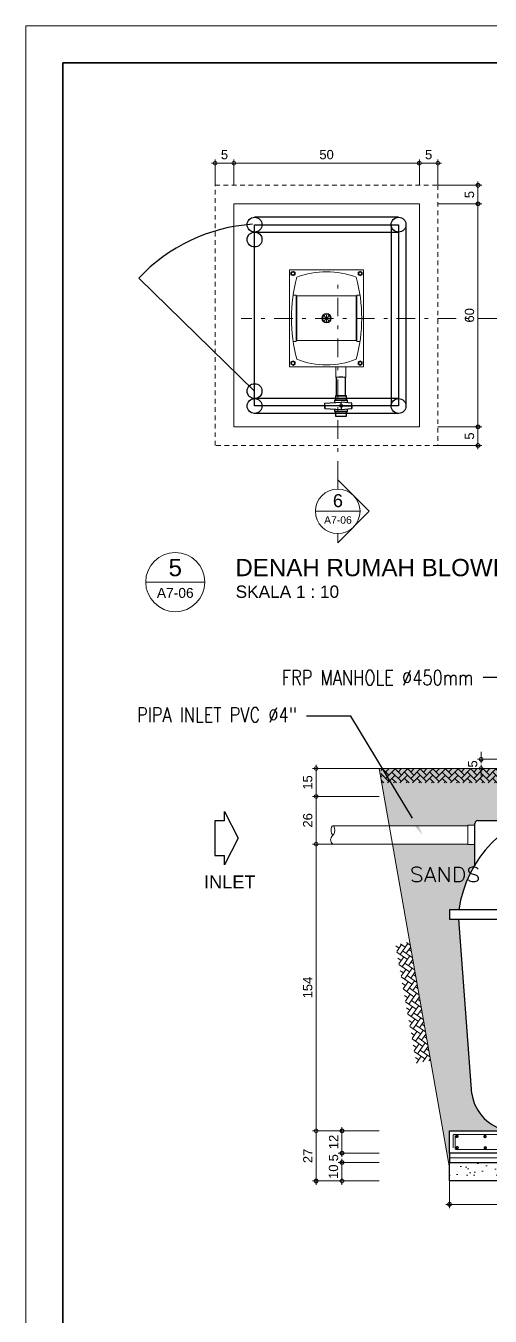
# Model space of a CAD drawing. Header units: millimetres. Extents: x -11 to 1625, y -267 to 180.
# Drawn here: x 827.21 to 839.73, y -136.73 to -102 of the extents above; entities that cross this region are included whole.
import ezdxf
from ezdxf import colors
from ezdxf.entities.mleader import LeaderData, LeaderLine
from ezdxf.enums import TextEntityAlignment as Align
from ezdxf.math import Vec2, Vec3

# ---------------------------------------------------------------- set-up
doc = ezdxf.new("R2010")
doc.units = ezdxf.units.MM
doc.linetypes.add('DASHDOT', pattern=[1, 0.5, -0.25, 0, -0.25])
doc.linetypes.add('HIDDEN', pattern=[0.375, 0.25, -0.125])
for name, color, linetype in [('$RECOVER_961030131422-228', 7, 'Continuous'), ('BALOK DET', 3, 'Continuous'), ('BESI', 10, 'Continuous'), ('PIPA', 152, 'Continuous'), ('TANK', 5, 'Continuous')]:
    doc.layers.add(name, color=color, linetype=linetype)
for name, color, linetype, lineweight in [('ARSIR', 2, 'Continuous', 5), ('ARSIR WARNA', 43, 'Continuous', 0), ('atap', 7, 'Continuous', 20), ('CONCRETE-COVER', 23, 'Continuous', 5), ('GRS KOP', 1, 'Continuous', 35), ('kop', 7, 'Continuous', 20), ('not', 7, 'Continuous', 20), ('PIPE', 4, 'Continuous', 15), ('plat', 3, 'Continuous', 25), ('SANITAIR', 4, 'Continuous', 5), ('TEXT', 7, 'Continuous', 9), ('TEXT KETERANGAN', 7, 'Continuous', 9), ('tul', 41, 'Continuous', 15), ('u', 6, 'Continuous', 20)]:
    doc.layers.add(name, color=color, linetype=linetype, lineweight=lineweight)
doc.styles.add('7', font='SAS_____.PFB', dxfattribs={"height": 200})
doc.styles.add('ATTR', font='romans.shx', dxfattribs={"width": 0.8, "height": 1.735066})
doc.styles.add('BARU', font='complex.shx')
doc.styles.add('S', font='SIMPLEX', dxfattribs={"width": 1.1})
doc.styles.get("Standard").update_dxf_attribs({"font": 'ARIALUNI.TTF'})
doc.linetypes.add('BATTING', pattern='A,0.0001,-0.1,[134,ltypeshp.shx,S=0.1,R=0,X=-0.1,Y=0],-0.2,[134,ltypeshp.shx,S=0.1,R=180,X=0.1,Y=0],-0.1', length=0.4001)
doc.dimstyles.new('SK-10', dxfattribs={"dimtxt": 0.25, "dimasz": 0.1, "dimexe": 0.1, "dimexo": 0, "dimgap": 0.1, "dimtad": 1, "dimdec": 0, "dimlfac": 10, "dimzin": 12, "dimdsep": 46, "dimtxsty": 'Standard', "dimblk": 'BULAT', "dimcen": 0.1, "dimdle": 0.1, "dimclrd": 256, "dimclre": 256, "dimclrt": 256, "dimadec": 0, "dimazin": 3, "dimtfac": 1, "dimtdec": 0, "dimtix": 1, "dimtofl": 0, "dimtmove": 0, "dimatfit": 3, "dimldrblk": 'BULAT', "dimfxl": 0, "dimtolj": 1, "dimtzin": 0, "dimlwd": -1, "dimlwe": -1, "dimarcsym": 0})
doc.dimstyles.new('SK-20', dxfattribs={"dimtxt": 0.25, "dimasz": 0.1, "dimexe": 0.1, "dimexo": 0, "dimgap": 0.1, "dimtad": 1, "dimdec": 0, "dimlfac": 20, "dimzin": 12, "dimdsep": 46, "dimtxsty": 'Standard', "dimblk": 'BULAT', "dimcen": 0.1, "dimdle": 0.1, "dimclrd": 256, "dimclre": 256, "dimclrt": 256, "dimadec": 0, "dimazin": 3, "dimtfac": 1, "dimtdec": 0, "dimtix": 1, "dimtofl": 0, "dimtmove": 0, "dimatfit": 3, "dimldrblk": 'BULAT', "dimfxl": 0, "dimtolj": 1, "dimtzin": 0, "dimlwd": -1, "dimlwe": -1, "dimarcsym": 0})

# ---------------------------------------------------------------- blocks, each defined once
blk = doc.blocks.new('kop')
at = {"layer": 'GRS KOP'}
blk.add_lwpolyline([(1, 54), (83, 54), (83, 1), (1, 1)], close=True, dxfattribs=at)
at = {"layer": 'kop', "color": 7}
for p, q in [((84, 55), (0, 55)), ((0, 55), (0, 0))]:
    blk.add_line(p, q, dxfattribs=at)
at = {"layer": 'kop', "style": 'BARU', "flags": 4}
for p, height in [((73.8, 5.4), 0.35), ((80.303, 5.382), 0.25), ((73.8, 4.9), 0.35), ((80.303, 4.882), 0.25), ((73.8, 4.4), 0.35), ((80.303, 4.382), 0.25)]:
    blk.add_attdef('-', p, '', height=height, dxfattribs=at)
at = {"layer": 'kop', "flags": 4}
for tag, p in [('AR-00', (78.057, 2.648)), ('00', (81.238, 2.647))]:
    blk.add_attdef(tag, text='', height=0.35, dxfattribs=at).set_placement(p, align=Align.MIDDLE)
blk = doc.blocks.new('BULAT')
for p, q in [((-1, 0), (1, 0)), ((0, -1), (0, 1))]:
    blk.add_line(p, q)
blk.add_circle((0, 0), 0.5)
blk = doc.blocks.new('*D1031')
at = {"layer": 'Defpoints', "color": 0}
for p in [(835.733, -132.593), (836.735, -132.593), (836.735, -133.093)]:
    blk.add_point(p, dxfattribs=at)
at = {"layer": 'u'}
for p, q in [((836.735, -132.593), (835.633, -132.593)), ((835.733, -132.993), (835.733, -132.693)), ((836.735, -133.093), (835.633, -133.093))]:
    blk.add_line(p, q, dxfattribs=at)
at = {"layer": 'u', "xscale": 0.1, "yscale": 0.1, "zscale": 0.1}
for p, rotation in [((835.733, -132.593), 90), ((835.733, -133.093), 270)]:
    blk.add_blockref('BULAT', p, dxfattribs=dict(at, rotation=rotation))
at = {"layer": 'u', "insert": (835.505, -132.843), "char_height": 0.25, "attachment_point": 5, "rotation": 90}
blk.add_mtext('\\A1;10', dxfattribs=at)
blk = doc.blocks.new('*D1032')
at = {"layer": 'Defpoints', "color": 0}
for p in [(835.733, -132.343), (836.735, -132.343), (836.735, -132.593)]:
    blk.add_point(p, dxfattribs=at)
at = {"layer": 'u'}
for p, q in [((835.733, -132.243), (835.733, -132.143)), ((836.735, -132.343), (835.633, -132.343)), ((836.735, -132.593), (835.633, -132.593)), ((835.733, -132.693), (835.733, -132.793))]:
    blk.add_line(p, q, dxfattribs=at)
at = {"layer": 'u', "xscale": 0.1, "yscale": 0.1, "zscale": 0.1}
for p, rotation in [((835.733, -132.343), 270), ((835.733, -132.593), 90)]:
    blk.add_blockref('BULAT', p, dxfattribs=dict(at, rotation=rotation))
at = {"layer": 'u', "insert": (835.506, -132.468), "char_height": 0.25, "attachment_point": 5, "rotation": 90}
blk.add_mtext('\\A1;5', dxfattribs=at)
blk = doc.blocks.new('*D1033')
at = {"layer": 'Defpoints', "color": 0}
for p in [(835.733, -131.743), (836.735, -131.743), (836.735, -132.343)]:
    blk.add_point(p, dxfattribs=at)
at = {"layer": 'u'}
for p, q in [((836.735, -131.743), (835.633, -131.743)), ((835.733, -132.243), (835.733, -131.843)), ((836.735, -132.343), (835.633, -132.343))]:
    blk.add_line(p, q, dxfattribs=at)
at = {"layer": 'u', "xscale": 0.1, "yscale": 0.1, "zscale": 0.1}
for p, rotation in [((835.733, -131.743), 90), ((835.733, -132.343), 270)]:
    blk.add_blockref('BULAT', p, dxfattribs=dict(at, rotation=rotation))
at = {"layer": 'u', "insert": (835.507, -132.043), "char_height": 0.25, "attachment_point": 5, "rotation": 90}
blk.add_mtext('\\A1;12', dxfattribs=at)
blk = doc.blocks.new('*D1034')
at = {"layer": 'Defpoints', "color": 0}
for p in [(835.039, -131.743), (836.735, -131.743), (836.735, -133.093)]:
    blk.add_point(p, dxfattribs=at)
at = {"layer": 'u'}
for p, q in [((836.735, -131.743), (834.939, -131.743)), ((835.039, -132.993), (835.039, -131.843)), ((836.735, -133.093), (834.939, -133.093))]:
    blk.add_line(p, q, dxfattribs=at)
at = {"layer": 'u', "xscale": 0.1, "yscale": 0.1, "zscale": 0.1}
for p, rotation in [((835.039, -131.743), 90), ((835.039, -133.093), 270)]:
    blk.add_blockref('BULAT', p, dxfattribs=dict(at, rotation=rotation))
at = {"layer": 'u', "insert": (834.813, -132.418), "char_height": 0.25, "attachment_point": 5, "rotation": 90}
blk.add_mtext('\\A1;27', dxfattribs=at)
blk = doc.blocks.new('*D1035')
at = {"layer": 'Defpoints', "color": 0}
for p in [(838.631, -132.942), (855.631, -132.942), (855.631, -133.722)]:
    blk.add_point(p, dxfattribs=at)
at = {"layer": 'u'}
for p, q in [((838.631, -132.942), (838.631, -133.822)), ((855.631, -132.942), (855.631, -133.822)), ((838.731, -133.722), (855.531, -133.722))]:
    blk.add_line(p, q, dxfattribs=at)
at = {"layer": 'u', "xscale": 0.1, "yscale": 0.1, "zscale": 0.1, "rotation": 180}
blk.add_blockref('BULAT', (838.631, -133.722), dxfattribs=at)
at = {"layer": 'u', "xscale": 0.1, "yscale": 0.1, "zscale": 0.1}
blk.add_blockref('BULAT', (855.631, -133.722), dxfattribs=at)
at = {"layer": 'u', "insert": (847.131, -133.495), "char_height": 0.25, "attachment_point": 5}
blk.add_mtext('\\A1;340', dxfattribs=at)
blk = doc.blocks.new('*D1036')
at = {"layer": 'Defpoints', "color": 0}
for p in [(835.039, -124.03), (836.735, -124.03), (836.735, -131.743)]:
    blk.add_point(p, dxfattribs=at)
at = {"layer": 'u'}
for p, q in [((836.735, -124.03), (834.939, -124.03)), ((835.039, -131.643), (835.039, -124.13)), ((836.735, -131.743), (834.939, -131.743))]:
    blk.add_line(p, q, dxfattribs=at)
at = {"layer": 'u', "xscale": 0.1, "yscale": 0.1, "zscale": 0.1}
for p, rotation in [((835.039, -124.03), 90), ((835.039, -131.743), 270)]:
    blk.add_blockref('BULAT', p, dxfattribs=dict(at, rotation=rotation))
at = {"layer": 'u', "insert": (834.811, -127.887), "char_height": 0.25, "attachment_point": 5, "rotation": 90}
blk.add_mtext('\\A1;154', dxfattribs=at)
blk = doc.blocks.new('*D1037')
at = {"layer": 'Defpoints', "color": 0}
for p in [(835.039, -122.741), (836.735, -122.741), (836.735, -124.03)]:
    blk.add_point(p, dxfattribs=at)
at = {"layer": 'u'}
for p, q in [((836.735, -122.741), (834.939, -122.741)), ((835.039, -123.93), (835.039, -122.841)), ((836.735, -124.03), (834.939, -124.03))]:
    blk.add_line(p, q, dxfattribs=at)
at = {"layer": 'u', "xscale": 0.1, "yscale": 0.1, "zscale": 0.1}
for p, rotation in [((835.039, -122.741), 90), ((835.039, -124.03), 270)]:
    blk.add_blockref('BULAT', p, dxfattribs=dict(at, rotation=rotation))
at = {"layer": 'u', "insert": (834.811, -123.386), "char_height": 0.25, "attachment_point": 5, "rotation": 90}
blk.add_mtext('\\A1;26', dxfattribs=at)
blk = doc.blocks.new('*D1038')
at = {"layer": 'Defpoints', "color": 0}
for p in [(835.039, -121.993), (836.735, -121.993), (836.735, -122.741)]:
    blk.add_point(p, dxfattribs=at)
at = {"layer": 'u'}
for p, q in [((836.735, -121.993), (834.939, -121.993)), ((835.039, -122.641), (835.039, -122.093)), ((836.735, -122.741), (834.939, -122.741))]:
    blk.add_line(p, q, dxfattribs=at)
at = {"layer": 'u', "xscale": 0.1, "yscale": 0.1, "zscale": 0.1}
for p, rotation in [((835.039, -121.993), 90), ((835.039, -122.741), 270)]:
    blk.add_blockref('BULAT', p, dxfattribs=dict(at, rotation=rotation))
at = {"layer": 'u', "insert": (834.811, -122.367), "char_height": 0.25, "attachment_point": 5, "rotation": 90}
blk.add_mtext('\\A1;15', dxfattribs=at)
blk = doc.blocks.new('*D1039')
at = {"layer": 'Defpoints', "color": 0}
for p in [(839.482, -121.743), (840.255, -121.743), (840.255, -121.993)]:
    blk.add_point(p, dxfattribs=at)
at = {"layer": 'u'}
for p, q in [((839.482, -121.643), (839.482, -121.543)), ((840.255, -121.743), (839.382, -121.743)), ((840.255, -121.993), (839.382, -121.993)), ((839.482, -122.093), (839.482, -122.193))]:
    blk.add_line(p, q, dxfattribs=at)
at = {"layer": 'u', "xscale": 0.1, "yscale": 0.1, "zscale": 0.1}
for p, rotation in [((839.482, -121.743), 270), ((839.482, -121.993), 90)]:
    blk.add_blockref('BULAT', p, dxfattribs=dict(at, rotation=rotation))
at = {"layer": 'u', "insert": (839.255, -121.868), "char_height": 0.25, "attachment_point": 5, "rotation": 90}
blk.add_mtext('\\A1;5', dxfattribs=at)
blk = doc.blocks.new('Ndtpd')
blk.add_line((0.747, 0), (-0.747, 0))
blk.add_circle((0, 0), 0.747)
at = {"flags": 4}
for tag, height, p in [('NO', 0.5, (0, 0.148)), ('NOLBR', 0.3, (0, -0.398))]:
    blk.add_attdef(tag, text='', height=height, dxfattribs=at).set_placement(p, align=Align.CENTER)
for tag, p, height in [('NDTPD', (1.516, 0.148), 0.5), ('SKALA', (1.523, -0.398), 0.3)]:
    blk.add_attdef(tag, p, '', height=height, dxfattribs=at)
blk = doc.blocks.new('*D1066')
at = {"layer": 'Defpoints', "color": 0}
for p in [(832.818, -105.695), (832.818, -106.293), (837.818, -106.293)]:
    blk.add_point(p, dxfattribs=at)
at = {"layer": 'u'}
for p, q in [((832.818, -106.293), (832.818, -105.595)), ((837.718, -105.695), (832.918, -105.695)), ((837.818, -106.293), (837.818, -105.595))]:
    blk.add_line(p, q, dxfattribs=at)
at = {"layer": 'u', "xscale": 0.1, "yscale": 0.1, "zscale": 0.1, "rotation": 180}
blk.add_blockref('BULAT', (832.818, -105.695), dxfattribs=at)
at = {"layer": 'u', "xscale": 0.1, "yscale": 0.1, "zscale": 0.1}
blk.add_blockref('BULAT', (837.818, -105.695), dxfattribs=at)
at = {"layer": 'u', "insert": (835.318, -105.468), "char_height": 0.25, "attachment_point": 5}
blk.add_mtext('\\A1;50', dxfattribs=at)
blk = doc.blocks.new('*D1067')
at = {"layer": 'Defpoints', "color": 0}
for p in [(838.318, -106.793), (838.318, -112.793), (839.397, -112.793)]:
    blk.add_point(p, dxfattribs=at)
at = {"layer": 'u'}
for p, q in [((838.318, -106.793), (839.497, -106.793)), ((839.397, -106.893), (839.397, -112.693)), ((838.318, -112.793), (839.497, -112.793))]:
    blk.add_line(p, q, dxfattribs=at)
at = {"layer": 'u', "xscale": 0.1, "yscale": 0.1, "zscale": 0.1}
for p, rotation in [((839.397, -106.793), 90), ((839.397, -112.793), 270)]:
    blk.add_blockref('BULAT', p, dxfattribs=dict(at, rotation=rotation))
at = {"layer": 'u', "insert": (839.169, -109.793), "char_height": 0.25, "attachment_point": 5, "rotation": 90}
blk.add_mtext('\\A1;60', dxfattribs=at)
blk = doc.blocks.new('*D1079')
at = {"layer": 'Defpoints', "color": 0}
for p in [(838.318, -105.695), (837.818, -106.293), (838.318, -106.293)]:
    blk.add_point(p, dxfattribs=at)
at = {"layer": 'u'}
for p, q in [((837.818, -106.293), (837.818, -105.595)), ((837.918, -105.695), (838.218, -105.695)), ((838.318, -106.293), (838.318, -105.595))]:
    blk.add_line(p, q, dxfattribs=at)
at = {"layer": 'u', "xscale": 0.1, "yscale": 0.1, "zscale": 0.1, "rotation": 180}
blk.add_blockref('BULAT', (837.818, -105.695), dxfattribs=at)
at = {"layer": 'u', "xscale": 0.1, "yscale": 0.1, "zscale": 0.1}
blk.add_blockref('BULAT', (838.318, -105.695), dxfattribs=at)
at = {"layer": 'u', "insert": (838.068, -105.468), "char_height": 0.25, "attachment_point": 5}
blk.add_mtext('\\A1;5', dxfattribs=at)
blk = doc.blocks.new('*D1080')
at = {"layer": 'Defpoints', "color": 0}
for p in [(832.318, -105.695), (832.318, -106.293), (832.818, -106.293)]:
    blk.add_point(p, dxfattribs=at)
at = {"layer": 'u'}
for p, q in [((832.318, -106.293), (832.318, -105.595)), ((832.718, -105.695), (832.418, -105.695)), ((832.818, -106.293), (832.818, -105.595))]:
    blk.add_line(p, q, dxfattribs=at)
at = {"layer": 'u', "xscale": 0.1, "yscale": 0.1, "zscale": 0.1, "rotation": 180}
blk.add_blockref('BULAT', (832.318, -105.695), dxfattribs=at)
at = {"layer": 'u', "xscale": 0.1, "yscale": 0.1, "zscale": 0.1}
blk.add_blockref('BULAT', (832.818, -105.695), dxfattribs=at)
at = {"layer": 'u', "insert": (832.568, -105.468), "char_height": 0.25, "attachment_point": 5}
blk.add_mtext('\\A1;5', dxfattribs=at)
blk = doc.blocks.new('*D1081')
at = {"layer": 'Defpoints', "color": 0}
for p in [(838.318, -106.293), (838.318, -106.793), (839.397, -106.793)]:
    blk.add_point(p, dxfattribs=at)
at = {"layer": 'u'}
for p, q in [((838.318, -106.293), (839.497, -106.293)), ((839.397, -106.393), (839.397, -106.693)), ((838.318, -106.793), (839.497, -106.793))]:
    blk.add_line(p, q, dxfattribs=at)
at = {"layer": 'u', "xscale": 0.1, "yscale": 0.1, "zscale": 0.1}
for p, rotation in [((839.397, -106.293), 90), ((839.397, -106.793), 270)]:
    blk.add_blockref('BULAT', p, dxfattribs=dict(at, rotation=rotation))
at = {"layer": 'u', "insert": (839.169, -106.543), "char_height": 0.25, "attachment_point": 5, "rotation": 90}
blk.add_mtext('\\A1;5', dxfattribs=at)
blk = doc.blocks.new('*D1082')
at = {"layer": 'Defpoints', "color": 0}
for p in [(838.318, -112.793), (838.318, -113.293), (839.397, -113.293)]:
    blk.add_point(p, dxfattribs=at)
at = {"layer": 'u'}
for p, q in [((838.318, -112.793), (839.497, -112.793)), ((839.397, -112.893), (839.397, -113.193)), ((838.318, -113.293), (839.497, -113.293))]:
    blk.add_line(p, q, dxfattribs=at)
at = {"layer": 'u', "xscale": 0.1, "yscale": 0.1, "zscale": 0.1}
for p, rotation in [((839.397, -112.793), 90), ((839.397, -113.293), 270)]:
    blk.add_blockref('BULAT', p, dxfattribs=dict(at, rotation=rotation))
at = {"layer": 'u', "insert": (839.169, -113.043), "char_height": 0.25, "attachment_point": 5, "rotation": 90}
blk.add_mtext('\\A1;5', dxfattribs=at)
blk = doc.blocks.new('Npkn')
for p, q in [((0, 0.849), (0.849, 0)), ((0, 0.849), (0, 0.6)), ((0.6, 0), (-0.6, 0)), ((0, -0.849), (0.849, 0)), ((0, -0.6), (0, -0.849))]:
    blk.add_line(p, q)
blk.add_circle((0, 0), 0.6)
at = {"color": 5, "style": 'S', "width": 0.75, "flags": 4}
blk.add_attdef('NO', text='', height=0.3, dxfattribs=at).set_placement((0.005, 0.113), align=Align.CENTER)
at = {"style": 'S', "width": 0.75, "flags": 4}
blk.add_attdef('NOLBR', text='', height=0.2, dxfattribs=at).set_placement((0.005, -0.334), align=Align.CENTER)

msp = doc.modelspace()

# ---------------------------------------------------------------- hatches: boundary and pattern name
at = {"layer": 'ARSIR WARNA'}
h = msp.add_hatch(dxfattribs=at)
h.set_pattern_fill('AR-SAND', color=256, scale=0.01, style=0)
h.set_pattern_definition([(37.5, (-4.61285, -146.54818), (-0.01600031, 0.48941324), [0, -0.38608, 0, -0.4318, 0, -0.41275]), (7.5, (-4.61285, -146.5482), (0.4495233, 0.7168251), [0, -0.20828, 0, -0.34798, 0, -0.13335]), (327.5, (-4.92527, -146.54818), (0.79099237, 0.00143718), [0, -0.127, 0, -0.4572, 0, -0.5969]), (317.5, (-4.9253, -146.5482), (0.76355645, 0.2229293), [0, -0.0635, 0, -0.29972, 0, -0.3429])])
h.paths.add_polyline_path([(840.2551476, -121.9933769), (836.7350737, -121.9934077), (837.0060667, -123.5302857), (839.1237093, -123.5302857), (839.1237093, -123.5176535), (839.3150541, -123.5176535), (839.3150541, -123.4683561, -0.4419456033), (839.3900541, -123.3933561), (840.5498858, -123.3933561, -0.0773210812), (841.5051476, -123.0433561), (841.2551476, -123.0433561), (840.2551476, -123.0433561)])
h.paths.add_polyline_path([(839.3150541, -124.5857332), (839.3150541, -124.0388395), (839.1237093, -124.0388395), (839.1237093, -124.0302857), (837.0942302, -124.0302857), (838.6305796, -132.7433561), (838.6305796, -132.2433561), (838.6305796, -131.7433561), (840.2334937, -131.7433561, -0.3309126337), (839.2305796, -130.7433561), (838.8805796, -126.0433561), (838.6305796, -126.0433561), (838.6305796, -125.7933561), (838.8805796, -125.7933561, -0.0978899912)])
h.paths.add_polyline_path([(848.3150541, -124.5856975), (848.3150541, -124.1888395), (848.1237093, -124.1888395), (848.1237093, -124.1802857), (846.1374499, -124.1802857), (846.1374499, -124.1888395), (845.9461051, -124.1888395), (845.9461051, -124.5856975, -0.0979062404), (846.3805796, -125.7933561), (846.6305796, -125.7933561), (846.6305796, -126.0433561), (846.3805796, -126.0433561), (846.0305796, -130.7433561, -0.3309126337), (845.0276655, -131.7433561), (849.2334937, -131.7433561, -0.3309126337), (848.2305796, -130.7433561), (847.8805796, -126.0433561), (847.6305796, -126.0433561), (847.6305796, -125.7933561), (847.8805796, -125.7933561, -0.0979062404)])
h.paths.add_polyline_path([(848.3150541, -123.4683561, -0.4419456033), (848.3900541, -123.3933561), (849.5500247, -123.3933561, -0.0536291194), (850.2023542, -123.1188908), (844.058805, -123.1188908, -0.0536291194), (844.7111345, -123.3933561), (845.8711051, -123.3933561, -0.4419456033), (845.9461051, -123.4683561), (845.9461051, -123.6676535), (846.1374499, -123.6676535), (846.1374499, -123.6802857), (848.1237093, -123.6802857), (848.1237093, -123.6676535), (848.3150541, -123.6676535)])
h.paths.add_polyline_path([(849.2560126, -121.9933561), (845.0051466, -121.9933831), (845.0051466, -122.8702658), (849.2560126, -122.8702658)])
h.paths.add_polyline_path([(855.3968711, -121.9933561), (854.0060116, -121.9933561), (854.0060116, -122.8700695), (855.2160795, -122.8700695), (855.2160795, -122.8644754), (855.3118256, -122.8644754), (855.3118256, -122.8700695), (855.3967735, -122.8700695), (855.3967735, -122.7923528), (855.3922567, -122.7923528), (855.3922567, -122.6954854), (855.3968711, -122.6954854)])
h.paths.add_polyline_path([(857.5260946, -121.9933561), (855.6454961, -121.9933561), (855.6454961, -122.6954854), (855.6499154, -122.6954854), (855.6499154, -122.7923528), (855.3967735, -122.7923528), (855.3967735, -122.8700695), (855.3118256, -122.8700695), (855.3118256, -123.1242885), (855.2160795, -123.1242885), (855.2160795, -123.1186945), (853.058618, -123.1186945, -0.0536504505), (853.7112735, -123.3933561), (854.8711051, -123.3933561, -0.4419456033), (854.9461051, -123.4683561), (854.9461051, -123.7676535), (855.1374499, -123.7676535), (855.1374499, -123.7802857), (857.2110107, -123.7802857)])
h.paths.add_polyline_path([(857.1228472, -124.2802857), (855.1374499, -124.2802857), (855.1374499, -124.2888395), (854.9461051, -124.2888395), (854.9461051, -124.5857332, -0.0978899912), (855.3805796, -125.7933561), (855.6305796, -125.7933561), (855.6305796, -126.0433561), (855.3805796, -126.0433561), (855.0305796, -130.7433561, -0.3309126337), (854.0276655, -131.7433561), (855.6305796, -131.7433561), (855.6305796, -132.2433561), (855.6305796, -132.7433561)])
h.paths.add_polyline_path([(837.709491, -131.7183561), (838.5737767, -131.7183561), (838.5737767, -132.1683561), (837.709491, -132.1683561)], flags=25)
h.paths.add_polyline_path([(837.4954599, -124.5821481), (838.7514123, -124.5821481), (838.7514123, -124.9571481), (837.4954599, -124.9571481)], flags=24)
h = msp.add_hatch(dxfattribs=at)
h.set_pattern_fill('AR-HBONE', color=256, scale=0.03, style=0)
h.set_pattern_definition([(135.0005, (1162.1481, -35.95721), (-1.485e-06, 0.169705627), [0.36, -0.12]), (45.0005, (1162.06324, -35.87236), (-1.485e-06, 0.169705627), [0.36, -0.12])])
h.paths.add_polyline_path([(836.7818511, -121.9934073), (840.0221293, -121.9933789), (840.0221327, -122.3778561), (836.7818544, -122.3778844)])
h = msp.add_hatch(dxfattribs=at)
h.set_pattern_fill('AR-HBONE', color=256, scale=0.03, angle=80, style=0)
h.set_pattern_definition([(55, (1139.31036, 14.14422), (0.167127418, 0.029469073), [0.36, -0.12]), (325, (1139.37919, 14.24252), (0.167127418, 0.029469073), [0.36, -0.12])])
h.paths.add_polyline_path([(837.5526656, -126.6623088), (838.115334, -129.8533599), (837.7366979, -129.9201237), (837.1740295, -126.7290726)])
h = msp.add_hatch(dxfattribs=at)
h.set_pattern_fill('AR-SAND', color=256, scale=0.01, style=0)
h.set_pattern_definition([(37.5, (838.63066, -132.94245), (-0.016, 0.489413), [0, -0.38608, 0, -0.4318, 0, -0.41275]), (7.5, (838.63066, -132.94245), (0.449523, 0.716825), [0, -0.20828, 0, -0.34798, 0, -0.13335]), (327.5, (838.31824, -132.94245), (0.790992, 0.001437), [0, -0.127, 0, -0.4572, 0, -0.5969]), (317.5, (838.31824, -132.94245), (0.763556, 0.22293), [0, -0.0635, 0, -0.29972, 0, -0.3429])])
h.paths.add_polyline_path([(855.6308191, -132.5433561), (838.6306594, -132.5433561), (838.6306594, -132.9424506), (855.6308191, -132.9424506)])

# ---------------------------------------------------------------- linework, layer by layer
at = {"color": 7}
for points in [[(832.5676788, -123.3982607), (832.5676788, -123.1498712), (832.9382164, -123.8653785), (832.9382164, -123.8653785), (832.5676788, -124.5808858), (832.5676788, -124.3324962)], [(832.5676788, -123.3982607), (832.3030087, -123.3982607), (832.3030087, -124.3324962), (832.5676788, -124.3324962)]]:
    msp.add_lwpolyline(points, dxfattribs=at)
at = {"layer": 'ARSIR', "color": 1, "linetype": 'BATTING', "ltscale": 0.25}
msp.add_line((838.6305796, -132.4683561), (855.6305796, -132.4683561), dxfattribs=at)
at = {"layer": 'atap', "linetype": 'HIDDEN', "ltscale": 0.5}
msp.add_lwpolyline([(832.3175536, -113.2925906), (832.3175536, -106.2925906), (838.3175536, -106.2925906), (838.3175536, -113.2925906)], close=True, dxfattribs=at)
at = {"layer": 'BALOK DET', "color": 4, "const_width": 0.04, "flags": 128}
for points in [[(838.857446, -131.891512, 1), (838.807446, -131.891512, 1)], [(839.611946, -131.8960232, 1), (839.561946, -131.8960232, 1)], [(838.862446, -132.196012, 1), (838.812446, -132.196012, 1)], [(839.616946, -132.2005232, 1), (839.566946, -132.2005232, 1)]]:
    msp.add_lwpolyline(points, format="xyb", close=True, dxfattribs=at)
at = {"layer": 'BESI'}
for points in [[(837.2575536, -107.1525906), (833.3775536, -107.1525906)], [(833.3775536, -107.5525906), (837.2575536, -107.5525906)], [(837.0575536, -107.3525906), (837.0575536, -112.2325906)], [(837.4575536, -107.3525906), (837.4575536, -112.2325906)], [(830.2556867, -108.7937107), (833.3775536, -111.8325906)], [(837.2575536, -112.0325906), (833.3775536, -112.0325906)], [(837.2575536, -112.4325906), (833.3775536, -112.4325906)]]:
    msp.add_lwpolyline(points, dxfattribs=at)
msp.add_lwpolyline([(833.3775536, -112.2325906), (833.3775536, -107.3525906), (837.2575536, -107.3525906), (837.2575536, -112.2325906)], close=True, dxfattribs=at)
for centre in [(833.3775536, -107.3525906), (837.2575536, -107.3525906), (833.3775536, -107.7525906), (833.3775536, -111.8325906), (833.3775536, -112.2325906), (837.2575536, -112.2325906)]:
    msp.add_circle(centre, 0.2, dxfattribs=at)
msp.add_arc((833.6378104, -111.9738321), 4.6424059, 93.94401376, 136.76315109, dxfattribs=at)
at = {"layer": 'CONCRETE-COVER'}
for p, q in [((840.2551182, -121.9933769), (836.198755, -121.9934124)), ((838.6305796, -132.7433561), (836.7350646, -121.9933561))]:
    msp.add_line(p, q, dxfattribs=at)
at = {"layer": 'not', "linetype": 'DASHDOT'}
for p, q in [((835.6190071, -114.2190454), (835.6190071, -108.9142501)), ((839.9062386, -109.8811552), (833.0135336, -109.8811552))]:
    msp.add_line(p, q, dxfattribs=at)
at = {"layer": 'PIPA', "lineweight": 9}
for p, q in [((835.5645766, -111.1903413, 13.9158062), (835.5645766, -111.4651526, 13.9158062)), ((835.8382338, -111.1903413, 13.9158062), (835.8382338, -111.4651526, 13.9158062))]:
    msp.add_line(p, q, dxfattribs=at)
at = {"layer": 'PIPA'}
for p, q in [((835.5791105, -111.4591805, 13.9158062), (835.5789069, -111.9557431, 13.9158062)), ((835.8221249, -111.4588746, 13.9158062), (835.8221249, -111.9557431, 13.9158062))]:
    msp.add_line(p, q, dxfattribs=at)
at = {"layer": 'PIPA', "ltscale": 20}
for p, q in [((835.2738884, -112.1571315, 13.7037754), (835.7072457, -112.128241, 13.7037754)), ((835.2738884, -112.301584, 13.7037754), (835.2738884, -112.1571315, 13.7037754)), ((835.5620305, -111.9557431, 13.7037754), (835.855432, -111.9557431, 13.7037754)), ((835.7072457, -112.1938015, 13.7037754), (835.7072457, -112.128241, 13.7037754)), ((835.9961506, -112.1571315, 13.7037754), (835.7072457, -112.128241, 13.7037754)), ((835.9961506, -112.301584, 13.7037754), (835.9961506, -112.1571315, 13.7037754)), ((835.6716895, -112.2293577, 13.7037754), (835.2738884, -112.2293577, 13.7037754)), ((835.2738884, -112.2293577, 13.7037754), (835.2738884, -112.301584, 13.7037754)), ((835.2738884, -112.301584, 13.7037754), (835.7072457, -112.3304745, 13.7037754)), ((835.7072457, -112.264914, 13.7037754), (835.7072457, -112.3304745, 13.7037754)), ((835.7072457, -112.3304745, 13.7037754), (835.9961506, -112.301584, 13.7037754)), ((835.742802, -112.2293577, 13.7037754), (835.9961506, -112.2293577, 13.7037754)), ((835.9961506, -112.2293577, 13.7037754), (835.9961506, -112.301584, 13.7037754))]:
    msp.add_line(p, q, dxfattribs=at)
at = {"layer": 'PIPA', "color": 4, "lineweight": 9, "elevation": 13.9158062}
msp.add_lwpolyline([(835.5645766, -111.1903413, -0.3457696864), (835.5672061, -111.1869937, -0.0346445631), (835.6046528, -111.1805684, -0.0147143836), (835.6447886, -111.1777042, -0.0104542221), (835.7014052, -111.1765203, -0.0104542221), (835.7580218, -111.1777042, -0.0147143836), (835.7981576, -111.1805684, -0.0346445631), (835.8356044, -111.1869937, -0.3457696864), (835.8382338, -111.1903413, -0.3457696864)], format="xyb", dxfattribs=at)
at = {"layer": 'PIPA', "lineweight": 9, "elevation": 13.9158062}
for points in [[(835.5645766, -111.1903413, -0.3457696864), (835.5672061, -111.1869937, -0.0346445631), (835.6046528, -111.1805684, -0.0147143836), (835.6447886, -111.1777042, -0.0104542221), (835.7014052, -111.1765203, -0.0104542221), (835.7580218, -111.1777042, -0.0147143836), (835.7981576, -111.1805684, -0.0346445631), (835.8356044, -111.1869937, -0.3457696864), (835.8382338, -111.1903413, -0.3457696864)], [(835.5645766, -111.4651526, -0.3457696864), (835.5672061, -111.4618049, -0.0346445631), (835.6046528, -111.4553796, -0.0147143836), (835.6447886, -111.4525154, -0.0104542221), (835.7014052, -111.4513315, -0.0104542221), (835.7580218, -111.4525154, -0.0147143836), (835.7981576, -111.4553796, -0.0346445631), (835.8356044, -111.4618049, -0.3457696864), (835.8382338, -111.4651526, -0.3457696864)], [(835.5645766, -111.4651526, -0.3457696864), (835.5672061, -111.4618049, -0.0346445631), (835.6046528, -111.4553796, -0.0147143836), (835.6447886, -111.4525154, -0.0104542221), (835.7014052, -111.4513315, -0.0104542221), (835.7580218, -111.4525154, -0.0147143836), (835.7981576, -111.4553796, -0.0346445631), (835.8356044, -111.4618049, -0.3457696864), (835.8382338, -111.4651526, -0.3457696864)], [(835.5645766, -111.4651526, 0.3457696864), (835.5672061, -111.4685003, 0.0110991234), (835.5791056, -111.4711237, 0.0147143836)], [(835.5791084, -111.4642741, -0.0244487794), (835.6051548, -111.4603494, -0.0147143836), (835.6449974, -111.4575061, -0.0104542221), (835.7014052, -111.4563266, -0.0104542221), (835.757813, -111.4575061, -0.0147143836), (835.7976556, -111.4603494, -0.0229565835), (835.8221249, -111.4639618, -0.0229565835)], [(835.8221249, -111.4714306, 0.0125651209), (835.8356044, -111.4685003, 0.3457696864), (835.8382338, -111.4651526, 0.3457696864)], [(835.8271992, -111.4704107, 0.0078507101), (835.8356044, -111.4685003, 0.3457696864), (835.8382338, -111.4651526, 0.3457696864)]]:
    msp.add_lwpolyline(points, format="xyb", dxfattribs=at)
at = {"layer": 'PIPA', "ltscale": 3, "elevation": 13.7037754}
for points in [[(835.8824719, -112.1457636), (835.8824719, -112.0807642), (835.5320196, -112.0807642), (835.5320196, -112.1399228)], [(835.5320196, -112.3187927), (835.5320196, -112.3779512), (835.8824719, -112.3779512), (835.8824719, -112.3129518)]]:
    msp.add_lwpolyline(points, dxfattribs=at)
for points in [[(835.855432, -111.9557431), (835.5620305, -111.9557431), (835.5620305, -112.0807642), (835.855432, -112.0807642)], [(835.855432, -112.3779512), (835.5620305, -112.3779512), (835.5620305, -112.5029723), (835.855432, -112.5029723)]]:
    msp.add_lwpolyline(points, close=True, dxfattribs=at)
at = {"layer": 'PIPA', "ltscale": 20}
msp.add_circle((835.7072457, -112.2293577, 13.7037754), 0.0355562, dxfattribs=at)
at = {"layer": 'PIPE'}
for p, q in [((839.1221525, -123.5302857), (835.4910714, -123.5302857)), ((839.1221525, -124.0302857), (835.4852515, -124.0302857))]:
    msp.add_line(p, q, dxfattribs=at)
msp.add_lwpolyline([(839.1237093, -123.5176535), (839.3150541, -123.5176535), (839.3150541, -124.0388395), (839.1237093, -124.0388395)], close=True, dxfattribs=at)
at = {"layer": 'PIPE', "ltscale": 3}
msp.add_spline([(835.4852515, -124.0302857), (835.4249998, -123.9083096), (835.4808422, -123.796713), (835.535798, -123.713015), (835.4852515, -123.5302857), (835.4389613, -123.6502426), (835.4878248, -123.7897378)], degree=3, dxfattribs=at)
at = {"layer": 'plat', "color": 3}
for points in [[(838.6305796, -131.7433561), (855.6305796, -131.7433561), (855.6305796, -132.3433561), (838.6305796, -132.3433561)], [(838.6305796, -132.3433561), (838.6305796, -132.5933561), (855.6308191, -132.5933561), (855.6308191, -132.3433561)], [(855.6308191, -133.0933561), (838.6306594, -133.0933561), (838.6306594, -132.5933561), (855.6308191, -132.5933561)]]:
    msp.add_lwpolyline(points, close=True, dxfattribs=at)
at = {"layer": 'SANITAIR', "color": 4, "lineweight": 9, "ltscale": 3}
for p, q in [((834.4999928, -109.2506356, 13.9158062), (834.4167846, -109.2506356, 13.9158062)), ((836.1351143, -109.2506356, 13.9158062), (836.2183225, -109.2506356, 13.9158062)), ((835.2122236, -109.8725837, 13.9158062), (835.3075221, -109.8725837, 13.9158062)), ((835.2430741, -109.7981042, 13.9158062), (835.3104603, -109.8654904, 13.9158062)), ((835.3104603, -109.8796769, 13.9158062), (835.2430741, -109.9470631, 13.9158062)), ((835.3175536, -109.8625522, 13.9158062), (835.3175536, -109.7672537, 13.9158062)), ((835.3175536, -109.8826151, 13.9158062), (835.3175536, -109.9779136, 13.9158062)), ((835.392033, -109.7981042, 13.9158062), (835.3246468, -109.8654904, 13.9158062)), ((835.3246468, -109.8796769, 13.9158062), (835.392033, -109.9470631, 13.9158062)), ((835.4228835, -109.8725837, 13.9158062), (835.327585, -109.8725837, 13.9158062)), ((834.4999928, -110.4945317, 13.9158062), (834.4167846, -110.4945317, 13.9158062)), ((836.1351143, -110.4945317, 13.9158062), (836.2183225, -110.4945317, 13.9158062))]:
    msp.add_line(p, q, dxfattribs=at)
at = {"layer": 'SANITAIR', "color": 4, "lineweight": 9, "ltscale": 3, "elevation": 13.9158062}
for points in [[(836.3156798, -111.1766683), (836.3156798, -108.568499), (834.3194273, -108.568499), (834.3194273, -111.1766683)], [(834.469938, -108.634905), (834.4143382, -108.6028045), (834.3587384, -108.634905), (834.3587384, -108.6991061), (834.4143382, -108.7312067), (834.469938, -108.6991061)], [(836.1651691, -108.634905), (836.2207689, -108.6028045), (836.2763687, -108.634905), (836.2763687, -108.6991061), (836.2207689, -108.7312067), (836.1651691, -108.6991061)], [(836.1150514, -110.4744689), (836.1150514, -109.2706985), (834.5200557, -109.2706985), (834.5200557, -110.4744689)], [(834.469938, -111.1102623), (834.4143382, -111.1423628), (834.3587384, -111.1102623), (834.3587384, -111.0460612), (834.4143382, -111.0139606), (834.469938, -111.0460612)], [(836.1651691, -111.1102623), (836.2207689, -111.1423628), (836.2763687, -111.1102623), (836.2763687, -111.0460612), (836.2207689, -111.0139606), (836.1651691, -111.0460612)]]:
    msp.add_lwpolyline(points, close=True, dxfattribs=at)
for points in [[(834.4999928, -109.2506356), (834.4999928, -110.4945317)], [(836.1351143, -110.4945317), (836.1351143, -109.2506356)]]:
    msp.add_lwpolyline(points, dxfattribs=at)
at = {"layer": 'SANITAIR', "color": 4, "lineweight": 9, "ltscale": 3}
for centre, radius in [((834.4143382, -108.6670056, 13.9158062), 0.0401257), ((836.2207689, -108.6670056, 13.9158062), 0.0401257), ((835.3175536, -109.8725837, 13.9158062), 0.1253928), ((835.3175536, -109.8725837, 13.9158062), 0.1053299), ((835.3175536, -109.8725837, 13.9158062), 0.0100314), ((834.4143382, -111.0781617, 13.9158062), 0.0401257), ((836.2207689, -111.0781617, 13.9158062), 0.0401257)]:
    msp.add_circle(centre, radius, dxfattribs=at)
for centre, radius, start, end in [((835.3175524, -110.8072674, 13.9158062), 2.1886112, 68.6302055, 111.3697182), ((838.4908261, -109.8725837, 13.9158062), 4.1212417, 164.46966796, 195.53033204), ((832.144281, -109.8725837, 13.9158062), 4.1212417, 344.46966796, 15.53033204), ((835.3175536, -108.9379061, 13.9158062), 2.1886051, 248.6301752, 291.3698248)]:
    msp.add_arc(centre, radius, start, end, dxfattribs=at)
at = {"layer": 'TANK'}
for p, q in [((839.3150541, -124.5933561), (839.3150541, -123.4683561)), ((839.3900541, -123.3933561), (840.5498858, -123.3933561)), ((839.2305796, -130.7433561), (838.8805796, -126.0433561))]:
    msp.add_line(p, q, dxfattribs=at)
for points in [[(838.8805796, -125.7933561), (838.6305796, -125.7933561), (838.6305796, -126.0433561), (838.8805796, -126.0433561)], [(846.3805796, -125.7933561), (838.8805796, -125.7933561)], [(838.8805796, -126.0433561), (838.8805796, -126.0433561), (846.3805796, -126.0433561)]]:
    msp.add_lwpolyline(points, dxfattribs=at)
for centre, radius, start, end in [((842.1523959, -126.2885109), 3.3090724, 101.2796654, 171.39419428), ((839.3866937, -123.4649956), 0.0717183, 87.31435742, 182.68564258), ((840.4047949, -130.5686374), 1.1871429, 188.46329673, 261.70342481)]:
    msp.add_arc(centre, radius, start, end, dxfattribs=at)
at = {"layer": 'tul'}
for p, q in [((838.7305796, -131.8633561), (838.7305796, -132.205012)), ((838.7484174, -131.8434733), (855.5105796, -131.8433561)), ((838.7805796, -131.866012), (838.7805796, -132.2233561)), ((838.8005796, -132.2433561), (855.4605796, -132.2433561))]:
    msp.add_line(p, q, dxfattribs=at)
for centre, start, end in [((838.7505796, -131.8633561), 90, 180), ((838.8005796, -132.2233561), 180, 270)]:
    msp.add_arc(centre, 0.02, start, end, dxfattribs=at)
at = {"layer": 'u'}
msp.add_lwpolyline([(832.8175536, -112.7925906), (832.8175536, -106.7925906), (837.8175536, -106.7925906), (837.8175536, -112.7925906)], close=True, dxfattribs=at)

# ---------------------------------------------------------------- block references
at = {"layer": 'kop'}
msp.add_blockref('kop', (827.2141618, -157), dxfattribs=at)
at = {"layer": 'not'}
ref = msp.add_blockref('Npkn', (835.6190071, -115.0675736), dxfattribs=at)
ref.add_attrib('NO', '6', dxfattribs={"layer": '0', "height": 0.35, "flags": 4}).set_placement((835.6237727, -114.9546709), align=Align.CENTER)
ref.add_attrib('NOLBR', 'A7-06', dxfattribs={"layer": '0', "height": 0.2, "flags": 4}).set_placement((835.6237727, -115.4018113), align=Align.CENTER)
ref = msp.add_blockref('Ndtpd', (831.2418706, -116.9718604), dxfattribs=dict(at, xscale=1.067667298671276, yscale=1.067667298671428, zscale=1.067667298671395))
ref.add_attrib('NO', '5', dxfattribs={"layer": '0', "height": 0.465236, "flags": 4}).set_placement((831.2414357, -116.8143104), align=Align.CENTER)
ref.add_attrib('NDTPD', 'DENAH RUMAH BLOWER', (832.8604728, -116.8143104), dxfattribs={"layer": '0', "height": 0.465236025, "flags": 4})
ref.add_attrib('NOLBR', 'A7-06', dxfattribs={"layer": '0', "height": 0.26584916, "flags": 4}).set_placement((831.2414357, -117.397179), align=Align.CENTER)
ref.add_attrib('SKALA', 'SKALA 1 : 10', (832.8681825, -117.397179), dxfattribs={"layer": '0', "height": 0.332311447, "flags": 4})

# ---------------------------------------------------------------- texts
at = {"layer": '$RECOVER_961030131422-228', "style": '7'}
msp.add_text('INLET', height=0.35, dxfattribs=at).set_placement((832.0181413, -125.0443637, 25.6226598), align=Align.MIDDLE_LEFT)
at = {"layer": 'TEXT', "insert": (837.5579599, -124.6446481), "char_height": 0.4, "width": 1.393478137, "attachment_point": 1, "style": 'S'}
msp.add_mtext('SANDS', dxfattribs=at)

# ---------------------------------------------------------------- dimensions: what is measured, and where the dimension line sits
at = {"layer": 'u'}
for base, p1, p2, dimstyle, picture, middle in [((832.3175536, -105.6953027), (832.8175536, -106.2925906), (832.3175536, -106.2925906), 'SK-10', '*D1080', (832.5675536, -105.4681711)), ((832.8175536, -105.6953027), (837.8175536, -106.2925906), (832.8175536, -106.2925906), 'SK-10', '*D1066', (835.3175536, -105.4675742)), ((838.3175536, -105.6953027), (837.8175536, -106.2925906), (838.3175536, -106.2925906), 'SK-10', '*D1079', (838.0675536, -105.4681711)), ((855.6308191, -133.7223186), (838.6306594, -132.9424506), (855.6308191, -132.9424506), 'SK-20', '*D1035', (847.1307393, -133.4945901))]:
    dim = msp.add_linear_dim(base=base, p1=p1, p2=p2, dimstyle=dimstyle, dxfattribs=at)
    dim.commit()
    dim.dimension.update_dxf_attribs({"geometry": picture, "text_midpoint": middle})
for base, p1, p2, dimstyle, picture, middle in [((839.3965116, -106.7925906), (838.3175536, -106.2925906), (838.3175536, -106.7925906), 'SK-10', '*D1081', (839.16938, -106.5425906)), ((839.3965116, -112.7925906), (838.3175536, -106.7925906), (838.3175536, -112.7925906), 'SK-10', '*D1067', (839.1687831, -109.7925906)), ((839.3965116, -113.2925906), (838.3175536, -112.7925906), (838.3175536, -113.2925906), 'SK-10', '*D1082', (839.16938, -113.0425906)), ((839.4818426, -121.7433561), (840.2551182, -121.9933769), (840.2551182, -121.7433561), 'SK-20', '*D1039', (839.2547109, -121.8683665)), ((835.0388967, -121.9934077), (836.7350737, -122.7410633), (836.7350737, -121.9934077), 'SK-20', '*D1038', (834.8111682, -122.3672355)), ((835.0388967, -122.7410633), (836.7350737, -124.0302857), (836.7350737, -122.7410633), 'SK-20', '*D1037', (834.8111682, -123.3856745)), ((835.0388967, -124.0302857), (836.7350737, -131.7433561), (836.7350737, -124.0302857), 'SK-20', '*D1036', (834.8111682, -127.8868209)), ((835.0388967, -131.7433561), (836.7350737, -133.0933561), (836.7350737, -131.7433561), 'SK-20', '*D1034', (834.8132998, -132.4183561)), ((835.7328419, -131.7433561), (836.7350737, -132.3433561), (836.7350737, -131.7433561), 'SK-20', '*D1033', (835.507245, -132.0433561))]:
    dim = msp.add_linear_dim(base=base, p1=p1, p2=p2, angle=90, dimstyle=dimstyle, dxfattribs=at)
    dim.commit()
    dim.dimension.update_dxf_attribs({"geometry": picture, "text_midpoint": middle})
for base, p1, p2, picture, middle in [((835.7328419, -132.3433561), (836.7350737, -132.5933561), (836.7350737, -132.3433561), '*D1032', (835.7328419, -132.4683561)), ((835.7328419, -132.5933561), (836.7350737, -133.0933561), (836.7350737, -132.5933561), '*D1031', (835.7328419, -132.8433561))]:
    dim = msp.add_linear_dim(base=base, p1=p1, p2=p2, angle=90, dimstyle='SK-20', dxfattribs=at)
    dim.commit()
    dim.dimension.update_dxf_attribs({"geometry": picture, "text_midpoint": middle, "dimtype": 160})

# ---------------------------------------------------------------- leaders
at = {"layer": 'TEXT KETERANGAN'}
ml = msp.add_multileader_mtext('Standard', dxfattribs=at)
ml.set_content('{\\C90;FRP MANHOLE %%C450mm}', color=256, style='ATTR')
ml.set_leader_properties()
ml.build(insert=Vec2(0, 0))
ml.multileader.update_dxf_attribs({"text_left_attachment_type": 2, "text_right_attachment_type": 2, "dogleg_length": 2.367, "arrow_head_size": 0.5275085})
ctx = ml.context
ctx.base_point, ctx.char_height, ctx.arrow_head_size, ctx.landing_gap_size, ctx.plane_origin = Vec3(833.2614161, -119.5454381), 0.4, 0.5275085, 0.2637542, Vec3(835.1581562, -121.3537069)
ctx.left_attachment, ctx.right_attachment, ctx.text_align_type = 2, 2, 2
notes = []
notes.append((ctx, [(0, (1, 1, 0), (840.7257183, -119.5454381), (-1, 0), 1.1920318, [(0, [(842.6555796, -122.7410633)], 0, [])])]))
ctx.mtext.insert, ctx.mtext.alignment, ctx.mtext.flow_direction = Vec3(839.2699322, -119.3454381), 3, 5
ml = msp.add_multileader_mtext('Standard', dxfattribs=at)
ml.set_content('{\\C90;PIPA INLET PVC %%C4"}', color=256, style='ATTR')
ml.set_leader_properties()
ml.build(insert=Vec2(0, 0))
ml.multileader.update_dxf_attribs({"text_left_attachment_type": 2, "text_right_attachment_type": 2, "dogleg_length": 2.367, "arrow_head_size": 0.5275085})
ctx = ml.context
ctx.base_point, ctx.char_height, ctx.arrow_head_size, ctx.landing_gap_size, ctx.plane_origin = Vec3(829.3764048, -120.5846606), 0.4, 0.5275085, 0.2637542, Vec3(830.4045735, -122.3929294)
ctx.left_attachment, ctx.right_attachment, ctx.text_align_type = 2, 2, 2
notes.append((ctx, [(0, (1, 1, 0), (835.9721356, -120.5846606), (-1, 0), 1.1920318, [(0, [(837.9019969, -123.7802857)], 0, [])])]))
ctx.mtext.insert, ctx.mtext.alignment, ctx.mtext.flow_direction = Vec3(834.5163495, -120.3465653), 3, 5
for ctx, leaders in notes:
    for number, flags, end, landing, length, lines in leaders:
        leader = LeaderData()
        leader.index, (leader.has_last_leader_line, leader.has_dogleg_vector, leader.attachment_direction) = number, flags
        leader.last_leader_point, leader.dogleg_vector, leader.dogleg_length = Vec3(end), Vec3(landing), length
        for number, points, colour, breaks in lines:
            line = LeaderLine()
            line.index, line.vertices, line.color, line.breaks = number, Vec3.list(points), colors.encode_raw_color(colour), breaks
            leader.lines.append(line)
        ctx.leaders.append(leader)

doc.saveas('drawing.dxf')
